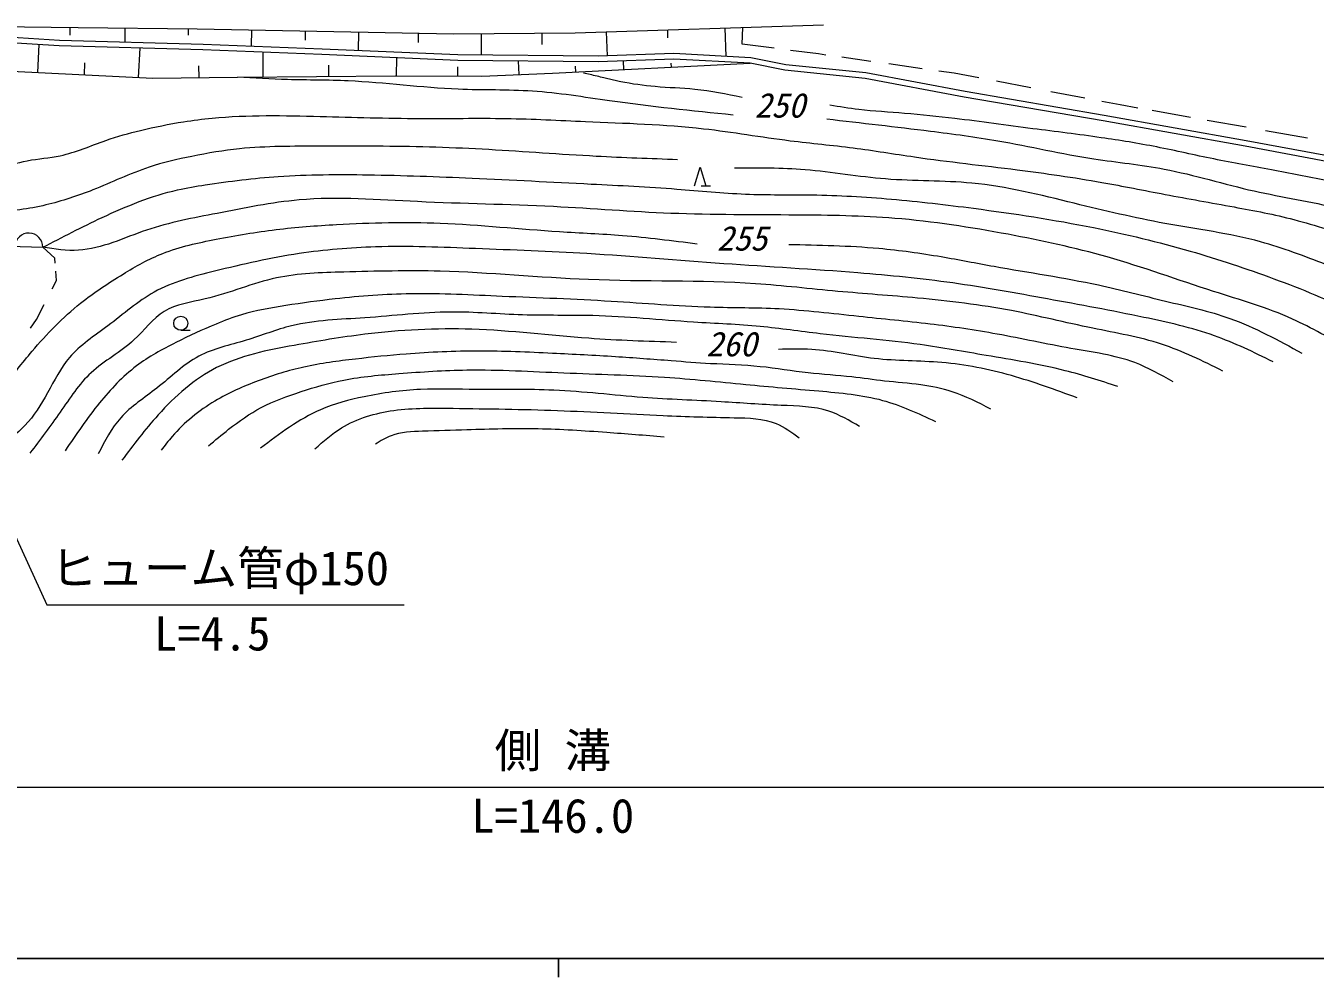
# Model space of a CAD drawing. Units: millimetres, scale not verified. Extents: x 40000 to 680000, y 20000 to 380000.
# Drawn here: x 239462 to 308524, y 204000 to 254978 of the extents above; entities that cross this region are included whole.
import ezdxf
from ezdxf.enums import TextEntityAlignment as Align

# ---------------------------------------------------------------- set-up
doc = ezdxf.new("R2010")
doc.units = ezdxf.units.MM
doc.header["$LTSCALE"] = 1000
for name, color, linetype, lineweight in [('M-BGD', 7, 'Continuous', 13), ('M-STR-STR3', 7, 'Continuous', 13), ('M-TTL-BAND', 7, 'Continuous', 25)]:
    doc.layers.add(name, color=color, linetype=linetype, lineweight=lineweight)
doc.styles.add('ＭＳ ゴシック', font='')
doc.styles.get('ＭＳ ゴシック').set_extended_font_data('MS Gothic')

msp = doc.modelspace()

# ---------------------------------------------------------------- linework, layer by layer
at = {"layer": 'M-BGD'}
for p, q in [((226448, 254858), (240582, 223955)), ((237907, 254932), (242273, 254886)), ((241833, 254470), (241837, 254890)), ((242273, 254886), (248647, 254816)), ((244782, 254098), (244790, 254858)), ((268880, 254608), (282184, 255024)), ((276977, 253337), (276929, 254860)), ((277838, 253994), (277860, 254889)), ((241264, 254196), (236883, 254481)), ((248959, 253982), (241264, 254196)), ((248174, 254470), (248178, 254821)), ((248647, 254816), (262367, 254539)), ((251556, 253881), (251574, 254757)), ((254442, 254202), (254452, 254699)), ((257289, 253647), (257309, 254641)), ((260490, 254080), (260500, 254577)), ((262367, 254539), (268880, 254608)), ((263879, 253400), (263867, 254555)), ((267124, 253982), (267118, 254590)), ((270614, 253359), (270573, 254661)), ((273856, 254324), (273842, 254763)), ((241250, 253896), (238051, 254105)), ((240169, 253967), (240095, 252483)), ((248949, 253683), (241250, 253896)), ((245565, 253777), (245486, 252211)), ((255322, 253433), (248949, 253683)), ((255335, 253733), (248959, 253982)), ((252154, 253557), (252164, 252242)), ((262602, 253413), (255335, 253733)), ((274179, 253484), (270118, 253341)), ((278294, 253268), (274179, 253484)), ((279541, 253774), (277838, 253994)), ((281925, 253466), (280418, 253661)), ((282306, 253412), (281925, 253466)), ((242613, 252990), (242581, 252358)), ((248720, 252830), (248729, 252204)), ((262594, 253113), (255322, 253433)), ((255674, 252876), (255679, 252270)), ((259309, 253258), (259304, 252299)), ((262582, 252784), (262580, 252284)), ((270122, 253041), (262594, 253113)), ((270118, 253341), (262602, 253413)), ((265831, 253082), (265862, 252362)), ((267668, 252439), (278256, 252969)), ((268895, 252807), (268911, 252501)), ((274176, 253183), (270122, 253041)), ((271458, 253088), (271481, 252630)), ((274019, 252967), (274030, 252758)), ((278256, 252969), (274176, 253183)), ((280117, 252597), (278256, 252969)), ((280162, 252894), (278294, 253268)), ((284458, 252458), (280162, 252894)), ((284715, 253071), (283162, 253291)), ((287478, 252679), (285688, 252933)), ((238704, 252553), (246264, 252172)), ((246264, 252172), (250797, 252231)), ((250797, 252231), (259267, 252299)), ((259267, 252299), (263884, 252278)), ((263884, 252278), (267668, 252439)), ((284415, 252161), (280117, 252597)), ((289722, 251153), (284415, 252161)), ((289776, 251448), (284458, 252458)), ((289188, 252437), (288367, 252553)), ((290516, 252183), (289188, 252437)), ((297221, 250175), (289776, 251448)), ((293290, 251653), (291461, 252002)), ((296190, 251098), (294365, 251447)), ((297169, 249880), (289722, 251153)), ((298077, 250737), (297091, 250926)), ((299028, 250569), (298077, 250737)), ((304832, 248819), (297221, 250175)), ((301838, 250070), (299795, 250433)), ((304778, 248524), (297169, 249880)), ((304819, 249541), (302739, 249910)), ((308120, 248956), (305853, 249358)), ((309181, 248004), (304832, 248819)), ((309125, 247710), (304778, 248524)), ((275278, 246409), (275578, 247409)), ((275578, 247409), (275878, 246409)), ((275628, 246409), (276128, 246409)), ((234433, 243295), (240369, 243110)), ((241017, 242534), (240369, 243110)), ((241037, 242250), (241017, 242534)), ((241102, 241339), (241067, 241833)), ((240874, 240891), (241102, 241339)), ((240035, 239248), (240443, 240047)), ((239716, 238774), (240035, 239248)), ((247762, 238663), (248262, 238663))]:
    msp.add_line(p, q, dxfattribs=at)
msp.add_circle((247762, 239038), 375, dxfattribs=at)
msp.add_arc((239627, 243133), 742, 358.21804, 178.21804, dxfattribs=at)
for points, knots in [([(277357, 250196), (275147, 250420), (272937, 250643), (270734, 250955), (269356, 251151), (267980, 251381), (266595, 251473), (265277, 251560), (263950, 251523), (262628, 251576), (260658, 251656), (258699, 251937), (256730, 252024), (255650, 252072), (254568, 252062), (253487, 252093), (252590, 252120), (251693, 252176), (250797, 252231)], [0, 0, 0, 0, 1, 1, 1, 2, 2, 2, 3, 3, 3, 4, 4, 4, 5, 5, 5, 6, 6, 6, 6]), ([(277833, 251137), (276992, 251311), (276151, 251484), (275301, 251571), (274593, 251643), (273877, 251654), (273167, 251716), (272548, 251769), (271933, 251859), (271326, 251983), (271224, 252004), (271123, 252025), (271022, 252047), (270921, 252069), (270820, 252092), (270719, 252115), (270619, 252138), (270518, 252161), (270417, 252186), (270297, 252215), (270177, 252246), (270057, 252276), (269936, 252306), (269816, 252335), (269695, 252362), (269574, 252389), (269452, 252414), (269331, 252439)], [0, 0, 0, 0, 1, 1, 1, 2, 2, 2, 3, 3, 3, 4, 4, 4, 5, 5, 5, 6, 6, 6, 7, 7, 7, 8, 8, 8, 9, 9, 9, 9]), ([(323960, 240156), (323704, 240499), (323448, 240842), (323156, 241153), (322806, 241527), (322405, 241854), (321983, 242150), (321487, 242497), (320964, 242800), (320423, 243066), (319741, 243402), (319032, 243679), (318333, 243982), (317692, 244262), (317059, 244564), (316404, 244802), (315696, 245060), (314962, 245244), (314234, 245445), (313418, 245671), (312609, 245917), (311790, 246121), (310908, 246339), (310014, 246508), (309121, 246683), (308140, 246876), (307161, 247077), (306179, 247262), (305150, 247456), (304118, 247634), (303092, 247841), (302072, 248047), (301058, 248283), (300037, 248484), (299051, 248678), (298058, 248840), (297063, 248982), (295843, 249158), (294620, 249305), (293398, 249465), (292004, 249647), (290613, 249844), (289218, 250011), (288324, 250118), (287430, 250213), (286533, 250285), (285712, 250350), (284890, 250396), (284073, 250494), (283557, 250555), (283043, 250637), (282529, 250719)], [0, 0, 0, 0, 1, 1, 1, 2, 2, 2, 3, 3, 3, 4, 4, 4, 5, 5, 5, 6, 6, 6, 7, 7, 7, 8, 8, 8, 9, 9, 9, 10, 10, 10, 11, 11, 11, 12, 12, 12, 13, 13, 13, 14, 14, 14, 15, 15, 15, 16, 16, 16, 17, 17, 17, 17]), ([(236588, 247937), (237054, 247726), (237519, 247514), (237996, 247487), (238501, 247459), (239019, 247637), (239539, 247745), (240134, 247867), (240729, 247897), (241308, 248018), (242141, 248192), (242937, 248554), (243751, 248838), (244359, 249050), (244977, 249218), (245600, 249368), (246365, 249553), (247137, 249712), (247915, 249835), (248423, 249914), (248932, 249979), (249443, 250027), (251363, 250211), (253299, 250175), (255230, 250124), (257012, 250077), (258789, 250018), (260568, 250011), (262111, 250005), (263656, 250038), (265198, 250011), (266613, 249987), (268027, 249911), (269443, 249851), (271552, 249760), (273666, 249701), (275761, 249465), (277313, 249289), (278856, 249017), (280407, 248822), (281531, 248681), (282660, 248580), (283783, 248436), (284879, 248295), (285970, 248112), (287063, 247954), (288891, 247689), (290729, 247494), (292562, 247262), (294078, 247070), (295591, 246853), (297095, 246587), (298229, 246386), (299357, 246158), (300488, 245944), (301719, 245711), (302952, 245495), (304185, 245269), (305258, 245072), (306331, 244868), (307385, 244593), (308552, 244289), (309695, 243899), (310857, 243564), (311667, 243332), (312485, 243126), (313269, 242825), (314207, 242464), (315096, 241967), (315938, 241410), (316518, 241026), (317076, 240614), (317610, 240172), (318078, 239785), (318527, 239376), (318976, 238966)], [0, 0, 0, 0, 1, 1, 1, 2, 2, 2, 3, 3, 3, 4, 4, 4, 5, 5, 5, 6, 6, 6, 7, 7, 7, 8, 8, 8, 9, 9, 9, 10, 10, 10, 11, 11, 11, 12, 12, 12, 13, 13, 13, 14, 14, 14, 15, 15, 15, 16, 16, 16, 17, 17, 17, 18, 18, 18, 19, 19, 19, 20, 20, 20, 21, 21, 21, 22, 22, 22, 23, 23, 23, 24, 24, 24, 25, 25, 25, 25]), ([(282358, 249989), (284210, 249777), (286062, 249564), (287912, 249334), (289122, 249183), (290332, 249025), (291534, 248817), (293251, 248518), (294950, 248117), (296673, 247851), (297925, 247657), (299190, 247534), (300433, 247299), (302058, 246991), (303645, 246490), (305262, 246126), (306763, 245789), (308290, 245570), (309781, 245195), (311035, 244879), (312265, 244453), (313471, 243988), (314399, 243629), (315312, 243248), (316231, 242849), (317095, 242475), (317963, 242085), (318714, 241538), (319400, 241040), (319988, 240409), (320577, 239779)], [0, 0, 0, 0, 1, 1, 1, 2, 2, 2, 3, 3, 3, 4, 4, 4, 5, 5, 5, 6, 6, 6, 7, 7, 7, 8, 8, 8, 9, 9, 9, 10, 10, 10, 10]), ([(274371, 247803), (272917, 247854), (271464, 247904), (270012, 247982), (268095, 248085), (266180, 248236), (264261, 248342), (262376, 248446), (260488, 248507), (258600, 248522), (257478, 248530), (256355, 248522), (255231, 248522), (253790, 248521), (252347, 248533), (250917, 248387), (250059, 248299), (249205, 248154), (248356, 247982), (247582, 247826), (246812, 247647), (246065, 247398), (245040, 247057), (244059, 246584), (243055, 246185), (242236, 245860), (241402, 245584), (240539, 245376), (239624, 245157), (238677, 245014), (237753, 245107), (237224, 245160), (236702, 245291), (236180, 245421)], [0, 0, 0, 0, 1, 1, 1, 2, 2, 2, 3, 3, 3, 4, 4, 4, 5, 5, 5, 6, 6, 6, 7, 7, 7, 8, 8, 8, 9, 9, 9, 10, 10, 10, 11, 11, 11, 11]), ([(309101, 242186), (307944, 242631), (306787, 243075), (305597, 243400), (303924, 243856), (302187, 244075), (300475, 244388), (298844, 244687), (297236, 245071), (295622, 245466), (293810, 245910), (291990, 246367), (290141, 246545), (288607, 246692), (287053, 246647), (285513, 246769), (284071, 246884), (282641, 247146), (281200, 247264), (279947, 247366), (278687, 247360), (277426, 247353)], [0, 0, 0, 0, 1, 1, 1, 2, 2, 2, 3, 3, 3, 4, 4, 4, 5, 5, 5, 6, 6, 6, 7, 7, 7, 7]), ([(240369, 243110), (241421, 243654), (242472, 244198), (243549, 244703), (244853, 245314), (246194, 245868), (247593, 246185), (248082, 246296), (248578, 246378), (249075, 246455), (250373, 246654), (251676, 246814), (252984, 246904), (254582, 247014), (256188, 247019), (257792, 246994), (259651, 246965), (261507, 246897), (263363, 246814), (265490, 246720), (267616, 246607), (269743, 246500), (271271, 246423), (272800, 246349), (274326, 246230), (275554, 246135), (276780, 246010), (278010, 245961), (279192, 245913), (280376, 245934), (281559, 245916), (282985, 245894), (284408, 245814), (285828, 245691), (287299, 245564), (288766, 245390), (290231, 245197), (292382, 244914), (294528, 244590), (296656, 244163), (298395, 243815), (300121, 243398), (301823, 242905), (303337, 242467), (304832, 241967), (306316, 241423), (307792, 240881), (309258, 240294), (310629, 239536), (311540, 239032), (312410, 238453), (313280, 237873)], [0, 0, 0, 0, 1, 1, 1, 2, 2, 2, 3, 3, 3, 4, 4, 4, 5, 5, 5, 6, 6, 6, 7, 7, 7, 8, 8, 8, 9, 9, 9, 10, 10, 10, 11, 11, 11, 12, 12, 12, 13, 13, 13, 14, 14, 14, 15, 15, 15, 16, 16, 16, 17, 17, 17, 17]), ([(310315, 237649), (309327, 238225), (308340, 238801), (307304, 239266), (305947, 239875), (304505, 240292), (303081, 240749), (301172, 241361), (299294, 242044), (297375, 242591), (295633, 243087), (293858, 243470), (292073, 243804), (290063, 244180), (288041, 244495), (286008, 244658), (284261, 244798), (282505, 244826), (280751, 244837), (278502, 244852), (276256, 244838), (274011, 244927), (271913, 245010), (269817, 245182), (267721, 245287), (265298, 245407), (262874, 245437), (260442, 245556), (258327, 245660), (256205, 245830), (254107, 245646), (252630, 245516), (251164, 245211), (249704, 244927), (248434, 244680), (247169, 244450), (245930, 244029), (244718, 243617), (243533, 243022), (242291, 242950), (241660, 242914), (241015, 243012), (240369, 243110)], [0, 0, 0, 0, 1, 1, 1, 2, 2, 2, 3, 3, 3, 4, 4, 4, 5, 5, 5, 6, 6, 6, 7, 7, 7, 8, 8, 8, 9, 9, 9, 10, 10, 10, 11, 11, 11, 12, 12, 12, 13, 13, 13, 14, 14, 14, 14]), ([(233837, 235191), (234143, 234974), (234449, 234757), (234786, 234594), (235164, 234412), (235581, 234297), (236005, 234295), (236380, 234293), (236760, 234377), (237086, 234548), (237545, 234788), (237898, 235197), (238236, 235606), (238772, 236256), (239267, 236907), (239799, 237537), (240583, 238465), (241446, 239349), (242398, 240113), (243116, 240689), (243885, 241197), (244674, 241676), (245358, 242092), (246057, 242487), (246796, 242780), (247710, 243144), (248685, 243352), (249659, 243539), (250727, 243745), (251793, 243925), (252867, 244057), (253942, 244188), (255025, 244272), (256109, 244332), (257959, 244436), (259813, 244474), (261662, 244401), (263792, 244318), (265915, 244088), (268044, 243953), (269171, 243881), (270299, 243836), (271424, 243746), (272761, 243639), (274093, 243468), (275425, 243298)], [0, 0, 0, 0, 1, 1, 1, 2, 2, 2, 3, 3, 3, 4, 4, 4, 5, 5, 5, 6, 6, 6, 7, 7, 7, 8, 8, 8, 9, 9, 9, 10, 10, 10, 11, 11, 11, 12, 12, 12, 13, 13, 13, 14, 14, 14, 15, 15, 15, 15]), ([(306271, 236975), (305237, 237478), (304203, 237982), (303126, 238367), (301904, 238805), (300628, 239091), (299352, 239356), (297630, 239712), (295909, 240029), (294185, 240344), (292497, 240653), (290807, 240960), (289108, 241198), (287422, 241434), (285727, 241601), (284031, 241737), (281636, 241929), (279238, 242060), (276842, 242231), (274400, 242406), (271961, 242624), (269518, 242771), (267528, 242890), (265535, 242962), (263543, 243040), (261761, 243110), (259979, 243183), (258196, 243130), (256827, 243089), (255457, 242973), (254107, 242771), (252583, 242542), (251085, 242203), (249569, 241827), (248450, 241549), (247320, 241252), (246334, 240704), (245455, 240215), (244690, 239527), (243863, 238907), (243138, 238362), (242366, 237869), (241797, 237199), (241325, 236645), (240993, 235969), (240628, 235312), (240279, 234682), (239899, 234070), (239415, 233560), (238862, 232977), (238173, 232527), (237483, 232077)], [0, 0, 0, 0, 1, 1, 1, 2, 2, 2, 3, 3, 3, 4, 4, 4, 5, 5, 5, 6, 6, 6, 7, 7, 7, 8, 8, 8, 9, 9, 9, 10, 10, 10, 11, 11, 11, 12, 12, 12, 13, 13, 13, 14, 14, 14, 15, 15, 15, 16, 16, 16, 17, 17, 17, 17]), ([(280323, 243263), (281936, 243232), (283548, 243201), (285152, 243056), (286273, 242955), (287389, 242798), (288498, 242608), (289443, 242446), (290383, 242260), (291327, 242090), (293190, 241756), (295067, 241489), (296915, 241090), (298115, 240831), (299303, 240515), (300502, 240228), (301663, 239949), (302835, 239696), (303951, 239296), (305292, 238817), (306553, 238125), (307814, 237434)], [0, 0, 0, 0, 1, 1, 1, 2, 2, 2, 3, 3, 3, 4, 4, 4, 5, 5, 5, 6, 6, 6, 7, 7, 7, 7]), ([(303575, 236480), (302500, 237014), (301425, 237548), (300295, 237918), (299102, 238309), (297849, 238517), (296611, 238772), (295151, 239072), (293711, 239438), (292253, 239715), (290592, 240032), (288907, 240234), (287221, 240389), (285798, 240520), (284374, 240618), (282952, 240749), (281485, 240884), (280019, 241054), (278549, 241153), (275577, 241353), (272590, 241259), (269608, 241378), (266953, 241484), (264302, 241759), (261656, 241827), (259939, 241871), (258223, 241828), (256489, 241782), (255277, 241750), (254057, 241717), (252894, 241468), (251611, 241193), (250399, 240656), (249075, 240344), (248310, 240164), (247507, 240059), (246874, 239670), (246262, 239295), (245807, 238654), (245256, 238143), (244541, 237480), (243663, 237034), (242965, 236391), (242314, 235791), (241819, 235020), (241302, 234279), (240778, 233525), (240231, 232801), (239685, 232077)], [0, 0, 0, 0, 1, 1, 1, 2, 2, 2, 3, 3, 3, 4, 4, 4, 5, 5, 5, 6, 6, 6, 7, 7, 7, 8, 8, 8, 9, 9, 9, 10, 10, 10, 11, 11, 11, 12, 12, 12, 13, 13, 13, 14, 14, 14, 15, 15, 15, 16, 16, 16, 16]), ([(300924, 235896), (300249, 236278), (299573, 236659), (298857, 236930), (297774, 237339), (296599, 237493), (295443, 237693), (294112, 237924), (292807, 238216), (291489, 238457), (290299, 238675), (289098, 238852), (287895, 238996), (286623, 239149), (285349, 239265), (284076, 239401), (282654, 239553), (281233, 239730), (279807, 239805), (278581, 239870), (277351, 239858), (276123, 239895), (274353, 239948), (272588, 240101), (270821, 240210), (268876, 240329), (266928, 240393), (264980, 240479), (263348, 240551), (261716, 240639), (260083, 240614), (258732, 240593), (257381, 240495), (256039, 240344), (255153, 240245), (254271, 240122), (253388, 239985), (252586, 239861), (251782, 239725), (251007, 239491), (250550, 239352), (250102, 239179), (249659, 238996), (248928, 238694), (248211, 238364), (247503, 238008), (246768, 237639), (246043, 237244), (245391, 236750), (244649, 236188), (244002, 235500), (243414, 234773), (242750, 233953), (242161, 233082), (241572, 232212)], [0, 0, 0, 0, 1, 1, 1, 2, 2, 2, 3, 3, 3, 4, 4, 4, 5, 5, 5, 6, 6, 6, 7, 7, 7, 8, 8, 8, 9, 9, 9, 10, 10, 10, 11, 11, 11, 12, 12, 12, 13, 13, 13, 14, 14, 14, 15, 15, 15, 16, 16, 16, 17, 17, 17, 18, 18, 18, 18]), ([(297957, 235646), (297019, 235951), (296080, 236257), (295126, 236499), (293737, 236852), (292314, 237072), (290898, 237314), (289721, 237515), (288549, 237732), (287368, 237896), (285592, 238142), (283799, 238266), (282016, 238477), (280942, 238605), (279872, 238763), (278796, 238865), (277611, 238978), (276418, 239022), (275228, 239098), (273430, 239213), (271635, 239400), (269837, 239447), (268584, 239480), (267329, 239445), (266074, 239486), (264793, 239528), (263511, 239648), (262234, 239641), (260697, 239632), (259168, 239437), (257619, 239331), (256299, 239240), (254966, 239214), (253701, 238904), (252878, 238702), (252084, 238380), (251258, 238128), (250400, 237867), (249507, 237683), (248736, 237275), (247919, 236843), (247239, 236159), (246487, 235568), (245819, 235043), (245095, 234591), (244547, 233978), (244049, 233420), (243697, 232729), (243345, 232039)], [0, 0, 0, 0, 1, 1, 1, 2, 2, 2, 3, 3, 3, 4, 4, 4, 5, 5, 5, 6, 6, 6, 7, 7, 7, 8, 8, 8, 9, 9, 9, 10, 10, 10, 11, 11, 11, 12, 12, 12, 13, 13, 13, 14, 14, 14, 15, 15, 15, 16, 16, 16, 16]), ([(274319, 238016), (272751, 238067), (271183, 238117), (269619, 238232), (267530, 238384), (265448, 238650), (263353, 238718), (261442, 238780), (259519, 238678), (257626, 238448), (256362, 238294), (255111, 238082), (253845, 237854), (252413, 237595), (250961, 237314), (249685, 236665), (248495, 236060), (247458, 235134), (246551, 234126), (245851, 233348), (245229, 232521), (244607, 231695)], [0, 0, 0, 0, 1, 1, 1, 2, 2, 2, 3, 3, 3, 4, 4, 4, 5, 5, 5, 6, 6, 6, 7, 7, 7, 7]), ([(295767, 235044), (294606, 235470), (293445, 235896), (292255, 236233), (291037, 236577), (289788, 236828), (288527, 236935), (287323, 237038), (286108, 237009), (284908, 237151), (283788, 237284), (282681, 237564), (281558, 237637), (280967, 237676), (280371, 237657), (279776, 237637)], [0, 0, 0, 0, 1, 1, 1, 2, 2, 2, 3, 3, 3, 4, 4, 4, 5, 5, 5, 5]), ([(291156, 234438), (290476, 234786), (289796, 235134), (289076, 235369), (288533, 235546), (287966, 235658), (287398, 235736), (286751, 235826), (286102, 235870), (285456, 235943), (284873, 236009), (284292, 236097), (283709, 236162), (282929, 236248), (282144, 236292), (281364, 236380), (280504, 236477), (279650, 236626), (278790, 236713), (277909, 236802), (277021, 236825), (276135, 236874), (275433, 236913), (274733, 236969), (274032, 237024), (273036, 237101), (272041, 237177), (271044, 237242), (269922, 237314), (268800, 237372), (267677, 237426), (266355, 237489), (265032, 237546), (263708, 237546), (262414, 237547), (261119, 237493), (259830, 237391), (258923, 237320), (258019, 237225), (257114, 237120), (256191, 237012), (255267, 236894), (254361, 236693), (253530, 236509), (252715, 236255), (251917, 235956), (251114, 235656), (250327, 235310), (249590, 234870), (248735, 234360), (247946, 233723), (247301, 232970), (247098, 232732), (246909, 232482), (246719, 232233)], [0, 0, 0, 0, 1, 1, 1, 2, 2, 2, 3, 3, 3, 4, 4, 4, 5, 5, 5, 6, 6, 6, 7, 7, 7, 8, 8, 8, 9, 9, 9, 10, 10, 10, 11, 11, 11, 12, 12, 12, 13, 13, 13, 14, 14, 14, 15, 15, 15, 16, 16, 16, 17, 17, 17, 18, 18, 18, 18]), ([(249241, 232465), (249599, 232767), (249957, 233068), (250327, 233357), (250878, 233790), (251455, 234196), (252072, 234521), (252748, 234877), (253474, 235137), (254205, 235374), (254960, 235620), (255720, 235842), (256494, 235995), (257463, 236186), (258453, 236268), (259442, 236344), (260658, 236437), (261872, 236520), (263088, 236538), (264819, 236563), (266552, 236455), (268285, 236383), (270084, 236308), (271882, 236271), (273677, 236150), (275127, 236052), (276575, 235900), (278021, 235762), (279324, 235638), (280626, 235526), (281938, 235413), (283089, 235314), (284249, 235213), (285351, 234909), (286325, 234640), (287254, 234212), (288183, 233784)], [0, 0, 0, 0, 1, 1, 1, 2, 2, 2, 3, 3, 3, 4, 4, 4, 5, 5, 5, 6, 6, 6, 7, 7, 7, 8, 8, 8, 9, 9, 9, 10, 10, 10, 11, 11, 11, 12, 12, 12, 12]), ([(284110, 233513), (283580, 233826), (283050, 234140), (282481, 234327), (281675, 234592), (280791, 234602), (279921, 234637), (278834, 234682), (277771, 234768), (276702, 234831), (275311, 234914), (273909, 234959), (272513, 235064), (270920, 235184), (269334, 235382), (267742, 235452), (266362, 235512), (264977, 235477), (263592, 235491), (262595, 235501), (261598, 235537), (260605, 235491), (259591, 235443), (258581, 235310), (257580, 235103), (256782, 234938), (255991, 234726), (255253, 234405), (254092, 233900), (253063, 233124), (252033, 232349)], [0, 0, 0, 0, 1, 1, 1, 2, 2, 2, 3, 3, 3, 4, 4, 4, 5, 5, 5, 6, 6, 6, 7, 7, 7, 8, 8, 8, 9, 9, 9, 10, 10, 10, 10]), ([(254942, 232310), (255402, 232714), (255862, 233119), (256377, 233435), (257210, 233946), (258190, 234227), (259170, 234366), (260230, 234516), (261290, 234498), (262351, 234482), (264212, 234455), (266072, 234435), (267936, 234366), (269828, 234296), (271724, 234175), (273599, 234094), (274857, 234040), (276105, 234003), (277400, 233978), (278173, 233963), (278963, 233952), (279650, 233668), (280092, 233485), (280492, 233188), (280891, 232892)], [0, 0, 0, 0, 1, 1, 1, 2, 2, 2, 3, 3, 3, 4, 4, 4, 5, 5, 5, 6, 6, 6, 7, 7, 7, 8, 8, 8, 8]), ([(273650, 232943), (272626, 233026), (271602, 233108), (270577, 233184), (269354, 233273), (268130, 233352), (266903, 233376), (265629, 233400), (264351, 233364), (263086, 233328), (262297, 233305), (261513, 233281), (260709, 233256), (260134, 233237), (259549, 233217), (259028, 233015), (258734, 232902), (258461, 232731), (258187, 232559)], [0, 0, 0, 0, 1, 1, 1, 2, 2, 2, 3, 3, 3, 4, 4, 4, 5, 5, 5, 6, 6, 6, 6])]:
    msp.add_open_spline(points, degree=3, knots=knots, dxfattribs=at)
at = {"layer": 'M-STR-STR3'}
for p, q in [((240582, 223955), (259732, 223955)), ((200842, 214187), (354696, 214187))]:
    msp.add_line(p, q, dxfattribs=at)
at = {"layer": 'M-TTL-BAND'}
for p, q in [((40000, 205000), (579000, 205000)), ((268000, 205000), (268000, 204000))]:
    msp.add_line(p, q, dxfattribs=at)

# ---------------------------------------------------------------- texts
at = {"layer": 'M-BGD', "style": 'ＭＳ ゴシック', "oblique": 15}
for s, p in [('250', (278499, 249661)), ('255', (276477, 242535)), ('260', (275907, 236871))]:
    msp.add_text(s, height=1320, dxfattribs=at).set_placement(p, align=Align.BOTTOM_LEFT)
at = {"layer": 'M-STR-STR3', "style": 'ＭＳ ゴシック'}
for s, p in [('ヒューム管φ150', (240782, 224455)), ('L=4.5', (246332, 220955)), ('側 溝', (264571, 214687)), ('L=146.0', (263321, 211187))]:
    msp.add_text(s, height=1833, dxfattribs=at).set_placement(p, align=Align.BOTTOM_LEFT)

doc.saveas('drawing.dxf')
